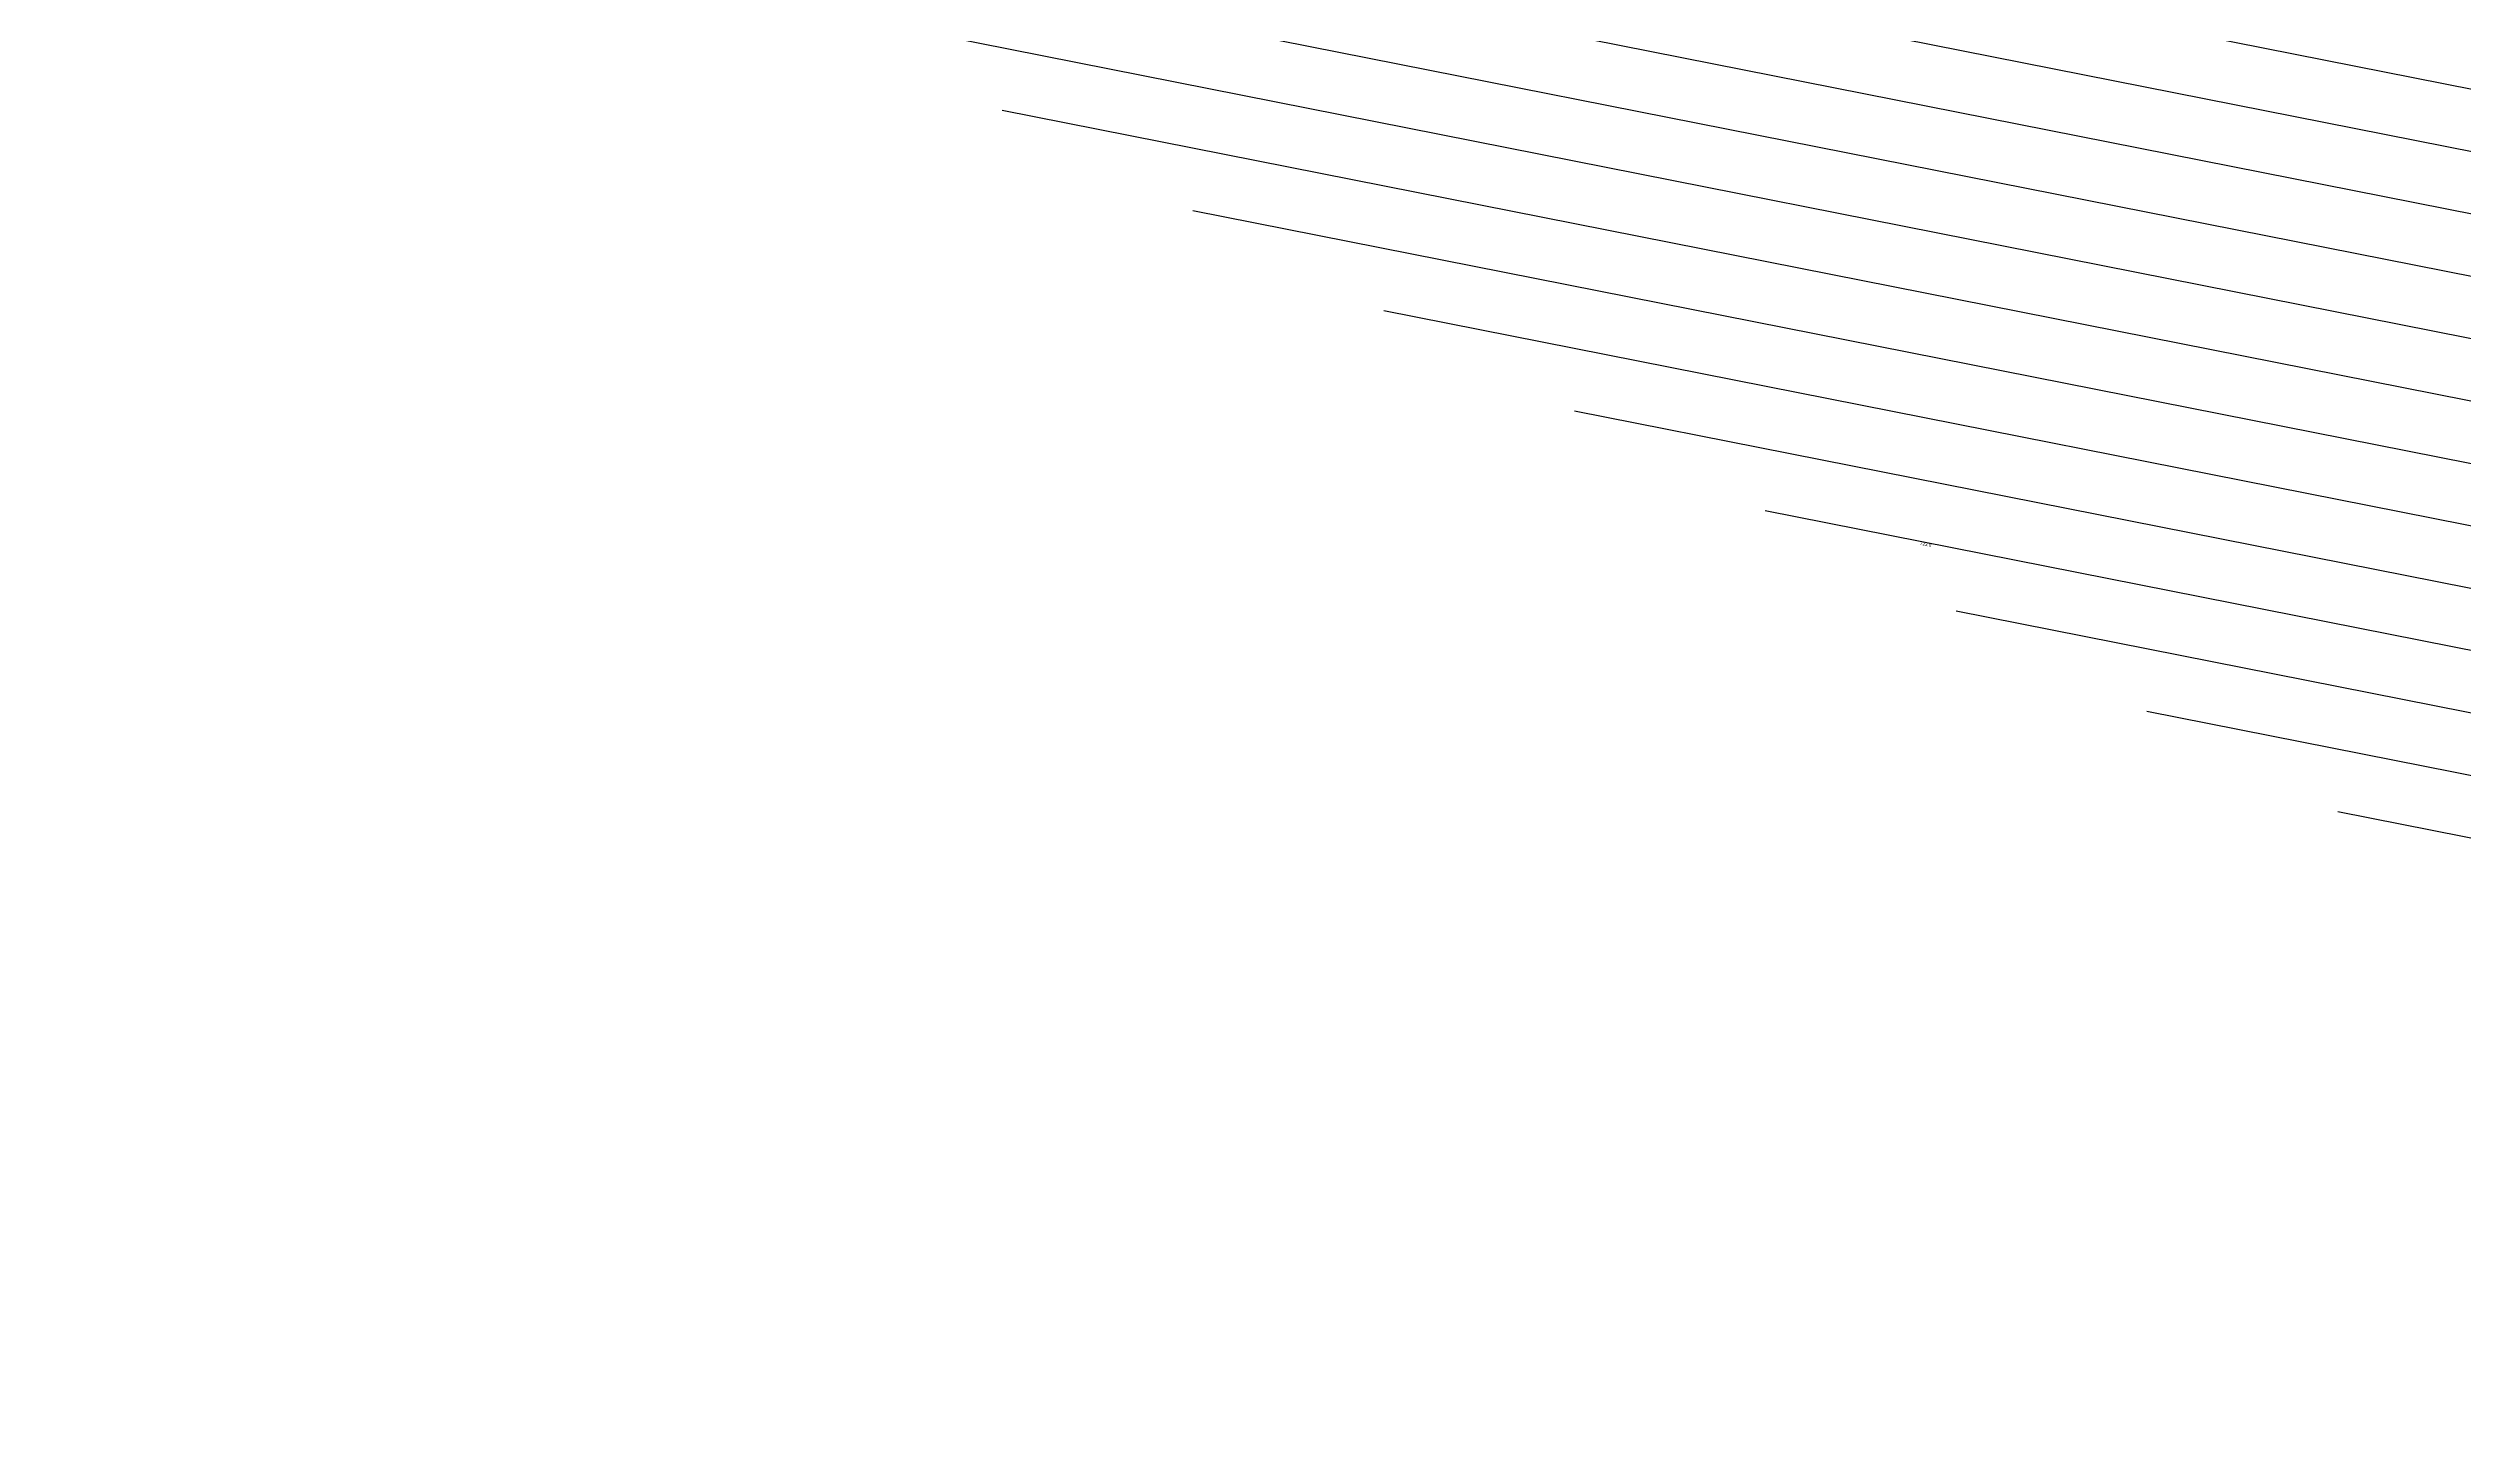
# Model space of a CAD drawing. Extents: x 1684434 to 1702565, y 997334 to 1000228.
# Drawn here: x 1698480.3 to 1698845.2, y 998741.2 to 998950.8 of the extents above; entities that cross this region are included whole.
import ezdxf

# ---------------------------------------------------------------- set-up
doc = ezdxf.new("R2010")
doc.units = 0
doc.layers.add('Default', color=7, linetype='Continuous')

msp = doc.modelspace()

# ---------------------------------------------------------------- linework, layer by layer
at = {"layer": 'Default'}
for points in [[(1698480.33, 999017.09), (1699104.57, 998893.53)], [(1698509.14, 999001.96), (1699121.09, 998880.84)], [(1698537.96, 998986.83), (1699137.6, 998868.14)], [(1698566.78, 998971.69), (1699154.11, 998855.44)], [(1698595.6, 998956.56), (1699170.62, 998842.74)], [(1698624.41, 998941.42), (1699187.14, 998830.04)], [(1698653.23, 998926.29), (1699203.65, 998817.35)], [(1698682.05, 998911.16), (1699220.16, 998804.65)], [(1698710.87, 998896.02), (1699236.68, 998791.95)], [(1699253.19, 998779.25), (1698739.68, 998880.89)], [(1698768.5, 998865.76), (1699269.7, 998766.55)], [(1698797.32, 998850.62), (1699286.22, 998753.86)], [(1698826.14, 998835.49), (1699302.73, 998741.16)]]:
    msp.add_lwpolyline(points, dxfattribs=at)

# ---------------------------------------------------------------- texts
msp.add_text(' 723.0', height=0.5, rotation=348.8041, dxfattribs=at).set_placement((1698762.82, 998875.8))

doc.saveas('drawing.dxf')
